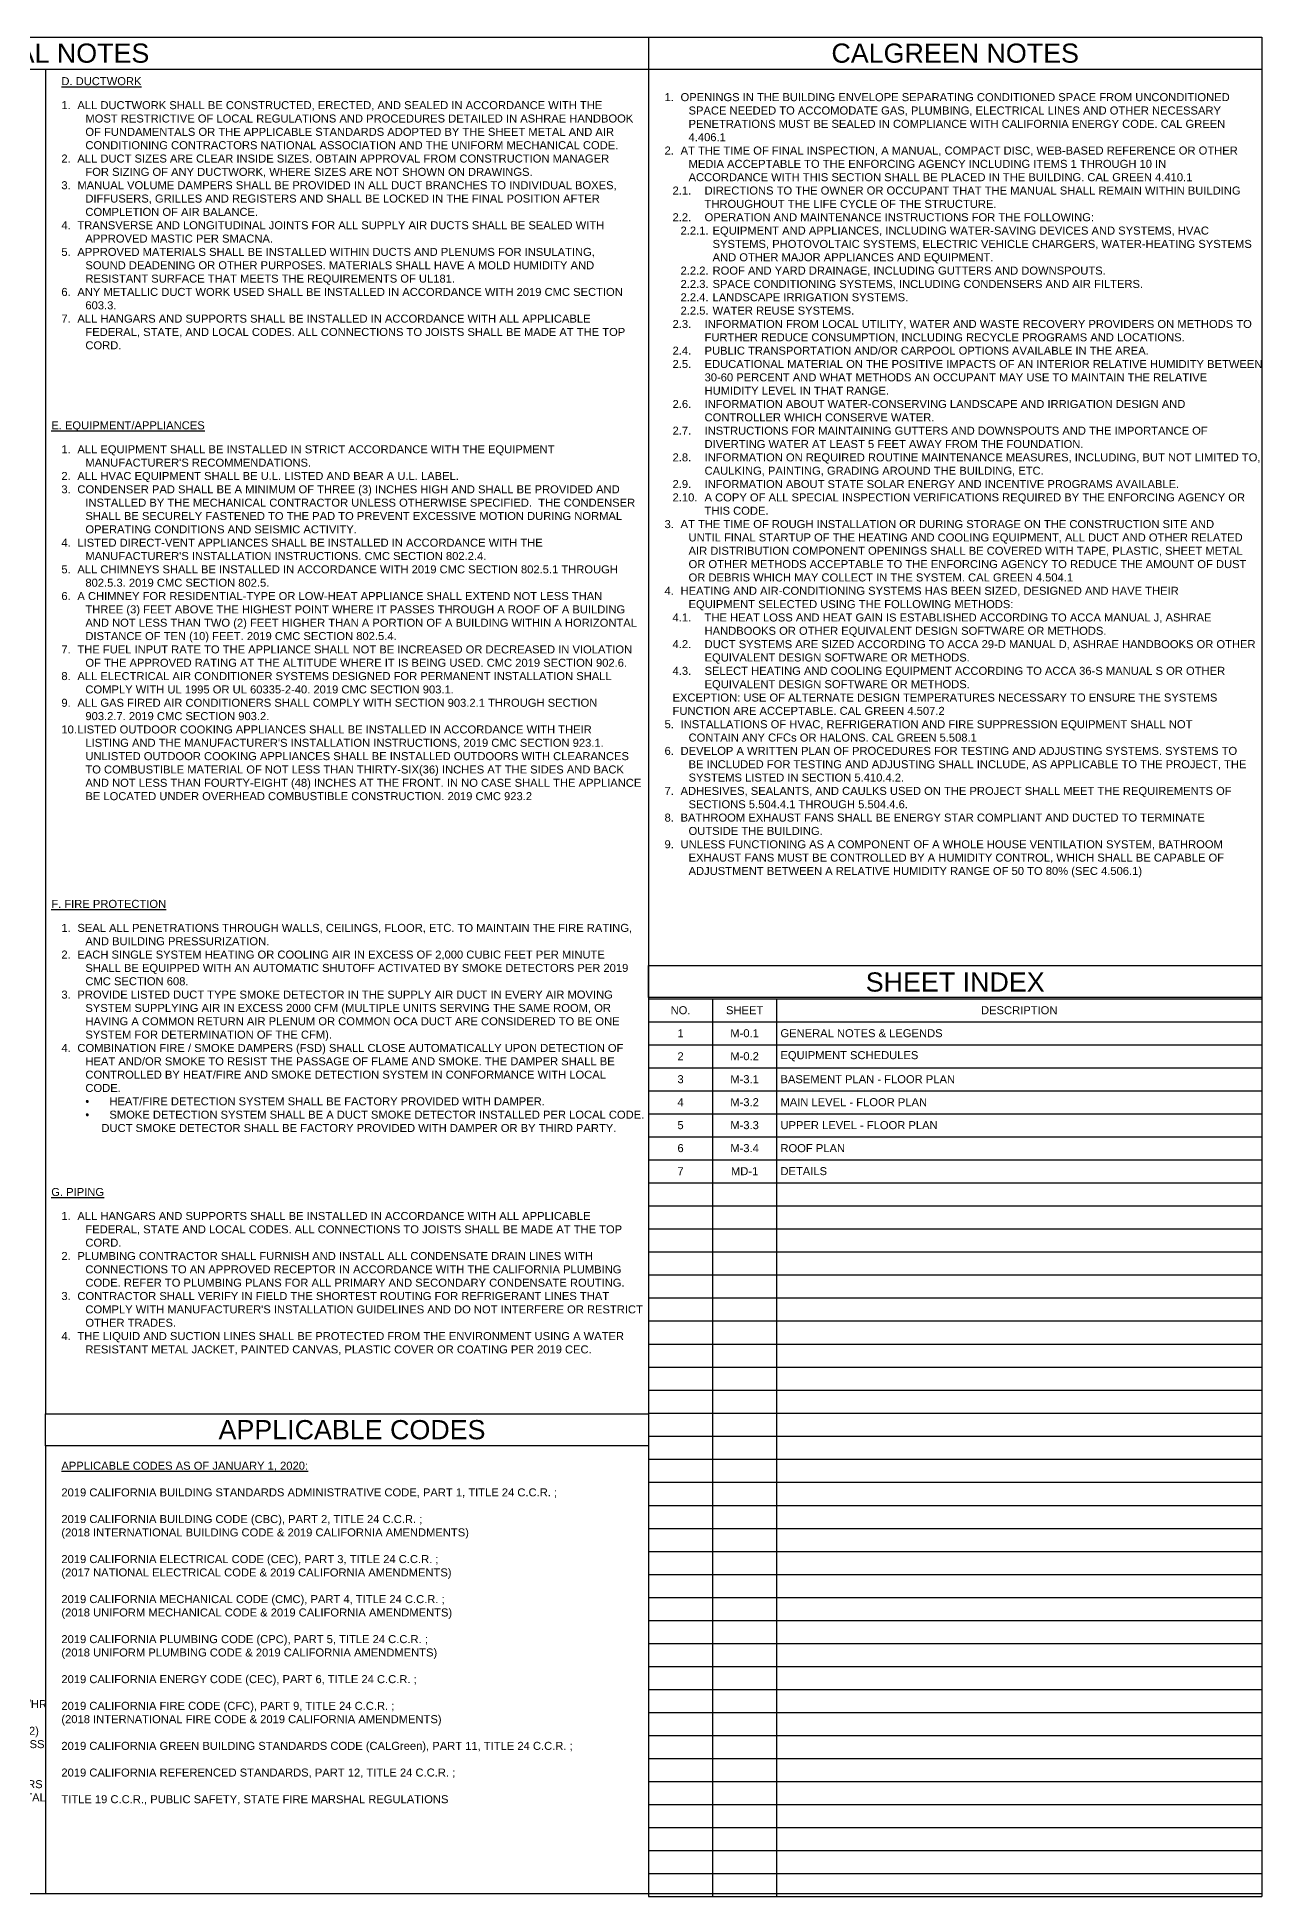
# Model space of a CAD drawing. Header units: inches. Extents: x -22 to 499, y -145 to 29.
# Drawn here: x 19.19 to 38.31, y 0 to 29 of the extents above; entities that cross this region are included whole.
import ezdxf
from ezdxf.enums import TextEntityAlignment as Align

# ---------------------------------------------------------------- set-up
doc = ezdxf.new("R2010")
doc.units = ezdxf.units.IN
doc.header["$LTSCALE"] = 48
doc.header["$MEASUREMENT"] = 0
for name, color, linetype in [('G-TEXT', 2, 'Continuous'), ('GEC_BORDER', 2, 'Continuous'), ('GEC_LEGEND', 2, 'Continuous'), ('SCHED-BORDER', 13, 'Continuous')]:
    doc.layers.add(name, color=color, linetype=linetype)
doc.layers.add('Notes', color=190, linetype='Continuous', plot=False)
doc.styles.add('Arial', font='arial.ttf')

# ---------------------------------------------------------------- blocks, each defined once
blk = doc.blocks.new('*T21')
at = {"layer": 'SCHED-BORDER', "color": 0, "linetype": 'ByBlock', "lineweight": -2, "transparency": 16777216}
for p, q in [((0, 0), (9.578125, 0)), ((0, 0), (0, -14.539)), ((9.578125, 0), (9.578125, -14.539)), ((0, -0.52), (9.578125, -0.52)), ((1, -0.52), (1, -14.539)), ((2, -0.52), (2, -14.539)), ((0, -0.879), (9.578125, -0.879)), ((0, -1.238), (9.578125, -1.238)), ((0, -1.597), (9.578125, -1.597)), ((0, -1.956), (9.578125, -1.956)), ((0, -2.315), (9.578125, -2.315)), ((0, -2.674), (9.578125, -2.674)), ((0, -3.033), (9.578125, -3.033)), ((0, -3.392), (9.578125, -3.392)), ((0, -3.752), (9.578125, -3.752)), ((0, -4.112), (9.578125, -4.112)), ((0, -4.472), (9.578125, -4.472)), ((0, -4.832), (9.578125, -4.832)), ((0, -5.192), (9.578125, -5.192)), ((0, -5.552), (9.578125, -5.552)), ((0, -5.912), (9.578125, -5.912)), ((0, -6.272), (9.578125, -6.272)), ((0, -6.632), (9.578125, -6.632)), ((0, -6.992), (9.578125, -6.992)), ((0, -7.352), (9.578125, -7.352)), ((0, -7.712), (9.578125, -7.712)), ((0, -8.072), (9.578125, -8.072)), ((0, -8.432), (9.578125, -8.432)), ((0, -8.792), (9.578125, -8.792)), ((0, -9.152), (9.578125, -9.152)), ((0, -9.512), (9.578125, -9.512)), ((0, -9.872), (9.578125, -9.872)), ((0, -10.231), (9.578125, -10.231)), ((0, -10.59), (9.578125, -10.59)), ((0, -10.949), (9.578125, -10.949)), ((0, -11.308), (9.578125, -11.308)), ((0, -11.667), (9.578125, -11.667)), ((0, -12.026), (9.578125, -12.026)), ((0, -12.385), (9.578125, -12.385)), ((0, -12.744), (9.578125, -12.744)), ((0, -13.103), (9.578125, -13.103)), ((0, -13.462), (9.578125, -13.462)), ((0, -13.821), (9.578125, -13.821)), ((0, -14.18), (9.578125, -14.18)), ((0, -14.539), (9.578125, -14.539))]:
    blk.add_line(p, q, dxfattribs=at)
at = {"layer": 'SCHED-BORDER', "color": 2, "transparency": 16777216, "style": 'Arial'}
for s, insert, char_height, width, attachment_point in [('SHEET INDEX', (4.789062, -0.26), 0.3, 9.458125, 5), ('NO.', (0.5, -0.6995), 0.125, 0.88, 5), ('SHEET', (1.5, -0.6995), 0.125, 0.88, 5), ('DESCRIPTION', (5.789062, -0.6995), 0.125, 7.458125, 5), ('1', (0.5, -1.0585), 0.125, 0.88, 5), ('M-0.1', (1.5, -1.0585), 0.125, 0.88, 5), ('GENERAL NOTES & LEGENDS   ', (2.06, -1.0585), 0.125, 7.458125, 4), ('2', (0.5, -1.4175), 0.125, 0.88, 5), ('M-0.2', (1.5, -1.4175), 0.125, 0.88, 5), ('EQUIPMENT SCHEDULES   ', (2.06, -1.4175), 0.125, 7.458125, 4), ('3', (0.5, -1.7765), 0.125, 0.88, 5), ('M-3.1', (1.5, -1.7765), 0.125, 0.88, 5), ('BASEMENT PLAN - FLOOR PLAN   ', (2.06, -1.7765), 0.125, 7.458125, 4), ('4', (0.5, -2.1355), 0.125, 0.88, 5), ('M-3.2', (1.5, -2.1355), 0.125, 0.88, 5), ('MAIN LEVEL - FLOOR PLAN   ', (2.06, -2.1355), 0.125, 7.458125, 4), ('5', (0.5, -2.4945), 0.125, 0.88, 5), ('M-3.3', (1.5, -2.4945), 0.125, 0.88, 5), ('UPPER LEVEL - FLOOR PLAN   ', (2.06, -2.4945), 0.125, 7.458125, 4), ('6', (0.5, -2.8535), 0.125, 0.88, 5), ('M-3.4', (1.5, -2.8535), 0.125, 0.88, 5), ('ROOF PLAN    ', (2.06, -2.8535), 0.125, 7.458125, 4), ('7', (0.5, -3.2125), 0.125, 0.88, 5), ('MD-1', (1.5, -3.2125), 0.125, 0.88, 5), ('DETAILS    ', (2.06, -3.2125), 0.125, 7.458125, 4)]:
    blk.add_mtext(s, dxfattribs=dict(at, insert=insert, char_height=char_height, width=width, attachment_point=attachment_point))

msp = doc.modelspace()

# ---------------------------------------------------------------- linework, layer by layer
at = {"layer": 'GEC_BORDER', "color": 11}
for p, q in [((28.734, 29), (28.734, 0)), ((0, 28.5), (38.312, 28.5)), ((19.314, 7), (19.314, 0))]:
    msp.add_line(p, q, dxfattribs=at)
at = {"layer": 'GEC_BORDER', "color": 6}
msp.add_line((19.314, 28.5), (19.314, 7.5), dxfattribs=at)
at = {"layer": 'GEC_BORDER', "color": 11}
for points in [[(38.312, 14), (28.734, 14), (28.734, 14.5), (38.312, 14.5)], [(28.734, 7), (19.314, 7), (19.314, 7.5), (28.734, 7.5)]]:
    msp.add_lwpolyline(points, close=True, dxfattribs=at)
at = {"layer": 'Notes', "color": 5}
msp.add_lwpolyline([(38.312, 0), (0, 0), (0, 29), (38.312, 29)], close=True, dxfattribs=at)

# ---------------------------------------------------------------- block references
msp.add_blockref('*T21', (28.734, 14.5))

# ---------------------------------------------------------------- texts
at = {"layer": 'G-TEXT', "color": 7, "style": 'Arial'}
for s, p in [('%%UD. DUCTWORK', (19.564, 28.25)), ('%%UE. EQUIPMENT/APPLIANCES', (19.406, 22.875)), ('%%UF. FIRE PROTECTION', (19.406, 15.4)), ('%%UG. PIPING', (19.406, 10.9))]:
    msp.add_text(s, height=0.125, dxfattribs=at).set_placement(p)
at = {"layer": 'G-TEXT', "char_height": 0.125, "attachment_point": 1, "style": 'Arial'}
for s, insert, width in [('\\pi-0.375,l0.625;{\\H0.99998x;1.^IALL DUCTWORK SHALL BE CONSTRUCTED, ERECTED, AND SEALED IN ACCORDANCE WITH THE \\P\\pi0;MOST RESTRICTIVE OF LOCAL REGULATIONS AND PROCEDURES DETAILED IN ASHRAE HANDBOOK \\POF FUNDAMENTALS OR THE APPLICABLE STANDARDS ADOPTED BY THE SHEET METAL AND AIR \\PCONDITIONING CONTRACTORS NATIONAL ASSOCIATION AND THE UNIFORM MECHANICAL CODE.\\P\\pi-0.375;2.^IALL DUCT SIZES ARE CLEAR INSIDE SIZES. OBTAIN APPROVAL FROM CONSTRUCTION MANAGER \\P\\pi0;FOR SIZING OF ANY DUCTWORK, WHERE SIZES ARE NOT SHOWN ON DRAWINGS.\\P\\pi-0.375;3.^IMANUAL VOLUME DAMPERS SHALL BE PROVIDED IN ALL DUCT BRANCHES TO INDIVIDUAL BOXES, \\P\\pi0;DIFFUSERS, GRILLES AND REGISTERS AND SHALL BE LOCKED IN THE FINAL POSITION AFTER \\PCOMPLETION OF AIR BALANCE.\\P\\pi-0.375;4.^ITRANSVERSE AND LONGITUDINAL JOINTS FOR ALL SUPPLY AIR DUCTS SHALL BE SEALED WITH \\P\\pi0;APPROVED MASTIC PER SMACNA.\\P\\pi-0.375;5.^IAPPROVED MATERIALS SHALL BE INSTALLED WITHIN DUCTS AND PLENUMS FOR INSULATING, \\P\\pi0;SOUND DEADENING OR OTHER PURPOSES. MATERIALS SHALL HAVE A MOLD HUMIDITY AND \\PRESISTANT SURFACE THAT MEETS THE REQUIREMENTS OF UL181.\\P\\pi-0.375;6.^IANY METALLIC DUCT WORK USED SHALL BE INSTALLED IN ACCORDANCE WITH 2019 CMC SECTION \\P\\pi0;603.3.\\P\\pi-0.375;7.^IALL HANGARS AND SUPPORTS SHALL BE INSTALLED IN ACCORDANCE WITH ALL APPLICABLE \\P\\pi0;FEDERAL, STATE, AND LOCAL CODES. ALL CONNECTIONS TO JOISTS SHALL BE MADE AT THE TOP \\PCORD.\\P}', (19.314, 28), 9.57812), ('\\pi-0.375,l0.625;1.^IOPENINGS IN THE BUILDING ENVELOPE SEPARATING CONDITIONED SPACE FROM UNCONDITIONED \\P\\pi0;SPACE NEEDED TO ACCOMODATE GAS, PLUMBING, ELECTRICAL LINES AND OTHER NECESSARY \\PPENETRATIONS MUST BE SEALED IN COMPLIANCE WITH CALIFORNIA ENERGY CODE. CAL GREEN \\P4.406.1\\P\\pi-0.375;2.^IAT THE TIME OF FINAL INSPECTION, A MANUAL, COMPACT DISC, WEB-BASED REFERENCE OR OTHER \\P\\pi0;MEDIA ACCEPTABLE TO THE ENFORCING AGENCY INCLUDING ITEMS 1 THROUGH 10 IN \\PACCORDANCE WITH THIS SECTION SHALL BE PLACED IN THE BUILDING. CAL GREEN 4.410.1\\P\\pi-0.5,l0.875,t0.875;2.1.^IDIRECTIONS TO THE OWNER OR OCCUPANT THAT THE MANUAL SHALL REMAIN WITHIN BUILDING \\P\\pi0,t0.5;THROUGHOUT THE LIFE CYCLE OF THE STRUCTURE.\\P\\pi-0.5,t0.875;2.2.^IOPERATION AND MAINTENANCE INSTRUCTIONS FOR THE FOLLOWING:\\P\\pl1,t1;2.2.1.^IEQUIPMENT AND APPLIANCES, INCLUDING WATER-SAVING DEVICES AND SYSTEMS, HVAC \\P\\pi0,t0.625;SYSTEMS, PHOTOVOLTAIC SYSTEMS, ELECTRIC VEHICLE CHARGERS, WATER-HEATING SYSTEMS \\PAND OTHER MAJOR APPLIANCES AND EQUIPMENT.\\P\\pi-0.5,t1;2.2.2.^IROOF AND YARD DRAINAGE, INCLUDING GUTTERS AND DOWNSPOUTS.\\P2.2.3.^ISPACE CONDITIONING SYSTEMS, INCLUDING CONDENSERS AND AIR FILTERS.\\P2.2.4.^ILANDSCAPE IRRIGATION SYSTEMS.\\P2.2.5.^IWATER REUSE SYSTEMS.\\P\\pl0.875,t0.875;2.3.^IINFORMATION FROM LOCAL UTILITY, WATER AND WASTE RECOVERY PROVIDERS ON METHODS TO \\P\\pi0,t0.5;FURTHER REDUCE CONSUMPTION, INCLUDING RECYCLE PROGRAMS AND LOCATIONS.\\P\\pi-0.5,t0.875;2.4.^IPUBLIC TRANSPORTATION AND/OR CARPOOL OPTIONS AVAILABLE IN THE AREA.\\P2.5.^IEDUCATIONAL MATERIAL ON THE POSITIVE IMPACTS OF AN INTERIOR RELATIVE HUMIDITY BETWEEN \\P\\pi0,t0.5;30-60 PERCENT AND WHAT METHODS AN OCCUPANT MAY USE TO MAINTAIN THE RELATIVE \\PHUMIDITY LEVEL IN THAT RANGE.\\P\\pi-0.5,t0.875;2.6.^IINFORMATION ABOUT WATER-CONSERVING LANDSCAPE AND IRRIGATION DESIGN AND \\P\\pi0,t0.5;CONTROLLER WHICH CONSERVE WATER.\\P\\pi-0.5,t0.875;2.7.^IINSTRUCTIONS FOR MAINTAINING GUTTERS AND DOWNSPOUTS AND THE IMPORTANCE OF \\P\\pi0,t0.5;DIVERTING WATER AT LEAST 5 FEET AWAY FROM THE FOUNDATION.\\P\\pi-0.5,t0.875;2.8.^IINFORMATION ON REQUIRED ROUTINE MAINTENANCE MEASURES, INCLUDING, BUT NOT LIMITED TO, \\P\\pi0,t0.5;CAULKING, PAINTING, GRADING AROUND THE BUILDING, ETC.\\P\\pi-0.5,t0.875;2.9.^IINFORMATION ABOUT STATE SOLAR ENERGY AND INCENTIVE PROGRAMS AVAILABLE.\\P2.10.^IA COPY OF ALL SPECIAL INSPECTION VERIFICATIONS REQUIRED BY THE ENFORCING AGENCY OR \\P\\pi0,t0.5;THIS CODE.\\P\\pi-0.375,l0.625,tz;3.^IAT THE TIME OF ROUGH INSTALLATION OR DURING STORAGE ON THE CONSTRUCTION SITE AND \\P\\pi0;UNTIL FINAL STARTUP OF THE HEATING AND COOLING EQUIPMENT, ALL DUCT AND OTHER RELATED \\PAIR DISTRIBUTION COMPONENT OPENINGS SHALL BE COVERED WITH TAPE, PLASTIC, SHEET METAL \\POR OTHER METHODS ACCEPTABLE TO THE ENFORCING AGENCY TO REDUCE THE AMOUNT OF DUST \\POR DEBRIS WHICH MAY COLLECT IN THE SYSTEM. CAL GREEN 4.504.1\\P\\pi-0.375;4.^IHEATING AND AIR-CONDITIONING SYSTEMS HAS BEEN SIZED, DESIGNED AND HAVE THEIR \\P\\pi0;EQUIPMENT SELECTED USING THE FOLLOWING METHODS:\\P\\pi-0.5,l0.875,t0.875;4.1.^ITHE HEAT LOSS AND HEAT GAIN IS ESTABLISHED ACCORDING TO ACCA MANUAL J, ASHRAE \\P\\pi0,t0.5;HANDBOOKS OR OTHER EQUIVALENT DESIGN SOFTWARE OR METHODS.\\P\\pi-0.5,t0.875;4.2.^IDUCT SYSTEMS ARE SIZED ACCORDING TO ACCA 29-D MANUAL D, ASHRAE HANDBOOKS OR OTHER \\P\\pi0,t0.5;EQUIVALENT DESIGN SOFTWARE OR METHODS.\\P\\pi-0.5,t0.875;4.3.^ISELECT HEATING AND COOLING EQUIPMENT ACCORDING TO ACCA 36-S MANUAL S OR OTHER \\P\\pi0,t0.5;EQUIVALENT DESIGN SOFTWARE OR METHODS. \\P\\pl0.375,tz;EXCEPTION: USE OF ALTERNATE DESIGN TEMPERATURES NECESSARY TO ENSURE THE SYSTEMS FUNCTION ARE ACCEPTABLE. CAL GREEN 4.507.2\\P\\pi-0.375,l0.625;5.^IINSTALLATIONS OF HVAC, REFRIGERATION AND FIRE SUPPRESSION EQUIPMENT SHALL NOT \\P\\pi0;CONTAIN ANY CFCs OR HALONS. CAL GREEN 5.508.1\\P\\pi-0.375;6.^IDEVELOP A WRITTEN PLAN OF PROCEDURES FOR TESTING AND ADJUSTING SYSTEMS. SYSTEMS TO \\P\\pi0;BE INCLUDED FOR TESTING AND ADJUSTING SHALL INCLUDE, AS APPLICABLE TO THE PROJECT, THE \\PSYSTEMS LISTED IN SECTION 5.410.4.2.\\P\\pi-0.375;7.^IADHESIVES, SEALANTS, AND CAULKS USED ON THE PROJECT SHALL MEET THE REQUIREMENTS OF \\P\\pi0;SECTIONS 5.504.4.1 THROUGH 5.504.4.6.\\P\\pi-0.375;8.^IBATHROOM EXHAUST FANS SHALL BE ENERGY STAR COMPLIANT AND DUCTED TO TERMINATE \\P\\pi0;OUTSIDE THE BUILDING.\\P\\pi-0.375;9.^IUNLESS FUNCTIONING AS A COMPONENT OF A WHOLE HOUSE VENTILATION SYSTEM, BATHROOM \\P\\pi0;EXHAUST FANS MUST BE CONTROLLED BY A HUMIDITY CONTROL, WHICH SHALL BE CAPABLE OF \\PADJUSTMENT BETWEEN A RELATIVE HUMIDITY RANGE OF 50 TO 80% (SEC 4.506.1)\\P', (28.734, 28.125), 9.57812), ("\\pi-0.375,l0.625;{\\H0.99998x;1.^IALL EQUIPMENT SHALL BE INSTALLED IN STRICT ACCORDANCE WITH THE EQUIPMENT \\P\\pi0;MANUFACTURER'S RECOMMENDATIONS.\\P\\pi-0.375;2.^IALL HVAC EQUIPMENT SHALL BE U.L. LISTED AND BEAR A U.L. LABEL.\\P3.^ICONDENSER PAD SHALL BE A MINIMUM OF THREE (3) INCHES HIGH AND SHALL BE PROVIDED AND \\P\\pi0;INSTALLED BY THE MECHANICAL CONTRACTOR UNLESS OTHERWISE SPECIFIED.  THE CONDENSER \\PSHALL BE SECURELY FASTENED TO THE PAD TO PREVENT EXCESSIVE MOTION DURING NORMAL \\POPERATING CONDITIONS AND SEISMIC ACTIVITY.\\P\\pi-0.375;4.^ILISTED DIRECT-VENT APPLIANCES SHALL BE INSTALLED IN ACCORDANCE WITH THE \\P\\pi0;MANUFACTURER'S INSTALLATION INSTRUCTIONS. CMC SECTION 802.2.4.\\P\\pi-0.375;5.^IALL CHIMNEYS SHALL BE INSTALLED IN ACCORDANCE WITH 2019 CMC SECTION 802.5.1 THROUGH \\P\\pi0;802.5.3. 2019 CMC SECTION 802.5.\\P\\pi-0.375;6.^IA CHIMNEY FOR RESIDENTIAL-TYPE OR LOW-HEAT APPLIANCE SHALL EXTEND NOT LESS THAN \\P\\pi0;THREE (3) FEET ABOVE THE HIGHEST POINT WHERE IT PASSES THROUGH A ROOF OF A BUILDING \\PAND NOT LESS THAN TWO (2) FEET HIGHER THAN A PORTION OF A BUILDING WITHIN A HORIZONTAL \\PDISTANCE OF TEN (10) FEET. 2019 CMC SECTION 802.5.4.\\P\\pi-0.375;7.^ITHE FUEL INPUT RATE TO THE APPLIANCE SHALL NOT BE INCREASED OR DECREASED IN VIOLATION \\P\\pi0;OF THE APPROVED RATING AT THE ALTITUDE WHERE IT IS BEING USED. CMC 2019 SECTION 902.6.\\P\\pi-0.375;8.^IALL ELECTRICAL AIR CONDITIONER SYSTEMS DESIGNED FOR PERMANENT INSTALLATION SHALL \\P\\pi0;COMPLY WITH UL 1995 OR UL 60335-2-40. 2019 CMC SECTION 903.1.\\P\\pi-0.375;9.^IALL GAS FIRED AIR CONDITIONERS SHALL COMPLY WITH SECTION 903.2.1 THROUGH SECTION \\P\\pi0;903.2.7. 2019 CMC SECTION 903.2.\\P\\pi-0.375;10.^ILISTED OUTDOOR COOKING APPLIANCES SHALL BE INSTALLED IN ACCORDANCE WITH THEIR \\P\\pi0;LISTING AND THE MANUFACTURER'S INSTALLATION INSTRUCTIONS, 2019 CMC SECTION 923.1. \\PUNLISTED OUTDOOR COOKING APPLIANCES SHALL BE INSTALLED OUTDOORS WITH CLEARANCES \\PTO COMBUSTIBLE MATERIAL OF NOT LESS THAN THIRTY-SIX(36) INCHES AT THE SIDES AND BACK \\PAND NOT LESS THAN FOURTY-EIGHT (48) INCHES AT THE FRONT. IN NO CASE SHALL THE APPLIANCE \\PBE LOCATED UNDER OVERHEAD COMBUSTIBLE CONSTRUCTION. 2019 CMC 923.2\\P}", (19.314, 22.625), 9.57812), ('\\pi-0.375,l0.625;{\\H0.99998x;1.^ISEAL ALL PENETRATIONS THROUGH WALLS, CEILINGS, FLOOR, ETC. TO MAINTAIN THE FIRE RATING, \\P\\pi0;AND BUILDING PRESSURIZATION.\\P\\pi-0.375;2.^IEACH SINGLE SYSTEM HEATING OR COOLING AIR IN EXCESS OF 2,000 CUBIC FEET PER MINUTE \\P\\pi0;SHALL BE EQUIPPED WITH AN AUTOMATIC SHUTOFF ACTIVATED BY SMOKE DETECTORS PER 2019 \\PCMC SECTION 608.\\P\\pi-0.375;3.^IPROVIDE LISTED DUCT TYPE SMOKE DETECTOR IN THE SUPPLY AIR DUCT IN EVERY AIR MOVING \\P\\pi0;SYSTEM SUPPLYING AIR IN EXCESS 2000 CFM (MULTIPLE UNITS SERVING THE SAME ROOM, OR \\PHAVING A COMMON RETURN AIR PLENUM OR COMMON OCA DUCT ARE CONSIDERED TO BE ONE \\PSYSTEM FOR DETERMINATION OF THE CFM). \\P\\pi-0.375;4.^ICOMBINATION FIRE / SMOKE DAMPERS (FSD) SHALL CLOSE AUTOMATICALLY UPON DETECTION OF \\P\\pi0;HEAT AND/OR SMOKE TO RESIST THE PASSAGE OF FLAME AND SMOKE. THE DAMPER SHALL BE \\PCONTROLLED BY HEAT/FIRE AND SMOKE DETECTION SYSTEM IN CONFORMANCE WITH LOCAL \\PCODE.\\P\\pi-0.25,l0.875;\\fSymbol|b0|i0|c2|p18;·^I\\fArial|b0|i0|c0|p34;HEAT/FIRE DETECTION SYSTEM SHALL BE FACTORY PROVIDED WITH DAMPER.\\P\\fSymbol|b0|i0|c2|p18;·^I\\fArial|b0|i0|c0|p34;SMOKE DETECTION SYSTEM SHALL BE A DUCT SMOKE DETECTOR INSTALLED PER LOCAL CODE. \\P\\pi0;DUCT SMOKE DETECTOR SHALL BE FACTORY PROVIDED WITH DAMPER OR BY THIRD PARTY.\\P}', (19.314, 15.15), 9.57812), ("\\pi-0.375,l0.625;{\\H0.99998x;1.^IALL HANGARS AND SUPPORTS SHALL BE INSTALLED IN ACCORDANCE WITH ALL APPLICABLE \\P\\pi0;FEDERAL, STATE AND LOCAL CODES. ALL CONNECTIONS TO JOISTS SHALL BE MADE AT THE TOP \\PCORD.\\P\\pi-0.375;2.^IPLUMBING CONTRACTOR SHALL FURNISH AND INSTALL ALL CONDENSATE DRAIN LINES WITH \\P\\pi0;CONNECTIONS TO AN APPROVED RECEPTOR IN ACCORDANCE WITH THE CALIFORNIA PLUMBING \\PCODE. REFER TO PLUMBING PLANS FOR ALL PRIMARY AND SECONDARY CONDENSATE ROUTING.\\P\\pi-0.375;3.^ICONTRACTOR SHALL VERIFY IN FIELD THE SHORTEST ROUTING FOR REFRIGERANT LINES THAT \\P\\pi0;COMPLY WITH MANUFACTURER'S INSTALLATION GUIDELINES AND DO NOT INTERFERE OR RESTRICT \\POTHER TRADES. \\P\\pi-0.375;4.^ITHE LIQUID AND SUCTION LINES SHALL BE PROTECTED FROM THE ENVIRONMENT USING A WATER \\P\\pi0;RESISTANT METAL JACKET, PAINTED CANVAS, PLASTIC COVER OR COATING PER 2019 CEC.\\P}", (19.314, 10.65), 9.57812), ("\\pi-0.375,l0.625;{\\H0.99998x;1.^IROUTING AND TERMINATION OF FLUE AND COMBUSTION AIR INTAKE FOR EACH HEATING UNIT SHALL \\P\\pi0;COMPLY WITH CH 8. AND CH 7 OF CMC 2019 AND WITH MANUFACTURER'S SPECIFICATIONS. PROVIDE \\PMANUFACTURER'S SPECIFICATIONS AND INSTALLATIONS INSTRUCTIONS TO VERIFY COMPLIANCE.\\P\\pi-0.375;2.^IDRYER VENTS SHALL BE EQUIPPED WITH BACK-DRAFT DAMPERS PER 2019 CMC SECTION 504.4\\P3.^ISCREENS/LOUVERS SHALL NOT BE INSTALLED ON A DRYER VENT TERMINATION PER 2019 CMC (504.4.)\\P4.^IFLEXIBLE CLOTHES DRYER TRANSITION DUCTS SHALL NOT BE CONCEALED WITH CONSTRUCTION.\\P5.^ICLOTHES DRYER EXHAUST TERMINATION AT THE EXTERIOR OF A BUILDING SHALL MAINTAIN A \\P\\pi0;MINIMUM FIVE (5) FEET SEPARATION FROM THE CONDENSING UNIT.\\P\\pi-0.375;6.^IEXHAUST DUCT FOR TYPE 1 DRYERS SHALL COMPLY WITH 2019 CMC SECTION 504.4.\\P7.^IFURNACES, BOILERS, AND WATER HEATERS LOCATED WITHIN THE HOME’S PRESSURE BOUNDARY \\P\\pi0;ARE MECHANICALLY DRAFTED OR DIRECT-VENTED. AS AN EXCEPTION, NATURALLY DRAFTED \\PEQUIPMENT IS ALLOWED IN CLIMATE ZONES 1-3. FOR NATURALLY DRAFTED FURNACES, BOILERS, \\PAND WATER HEATERS, THE RATER HAS FOLLOWED RESNET OR BPI COMBUSTION SAFETY TEST \\PPROCEDURES AND MET THE  SELECTED STANDARD’S LIMITS FOR DEPRESSURIZATION, SPILLAGE, \\PDRAFT PRESSURE, AND CO-CONCENTRATION IN AMBIENT AIR, AS WELL AS A CO-CONCENTRATION IN \\PTHE FLUE OF ≤ 25 PPM.\\P\\pi-0.375;8.^IOPENINGS USED TO CONNECT INDOOR SPACES WHERE INDOOR COMBUSTION AIR IS USED SHALL BE \\P\\pi0;SIZED AND LOCATED IN ACCORDANCE WITH THE FOLLOWING PER 2019 CMC 701.5:\\P\\pi-0.25,l0.875,t0.875;\\fSymbol|b0|i0|c2|p18;·^I\\fArial|b0|i0|c0|p34;EACH OPENING SHALL HAVE A FREE AREA OF NOT LESS THAN ONE (1) SQUARE INCH PER 1000 BTU/HR OF THE TOTAL INPUT RATING OF THE APPLIANCE IN THE SPACE, BUT NOT LESS THAN 100 SQUARE INCHES OF THE TOP OF THE ENCLOSURE AND ONE OPENING SHALL COMMENCE WITHIN TWELVE (12) INCHES OF THE BOTTOM OF THE ENCLOSURE. THE DIMENSION OF AIR OPENINGS SHALL BE NOT LESS THAN THREE (3) INCHES.\\P\\fSymbol|b0|i0|c2|p18;·^I\\fArial|b0|i0|c0|p34;THE VOLUMES OF SPACES IN DIFFERENT STORIES SHALL BE CONSIDERED AS COMMUNICATING SPACES WHERE SUCH SPACES ARE CONNECTED BY ONE OR MORE OPENINGS IN DOORS OR FLOORS HAVING A TOTAL FREE AREA OF NOT LESS THAN TWO (2) SQUARE INCHES PER 1000 BTU/HR OF TOTAL INPUT RATING OF APPLIANCES.}", (9.578, 6.777), 9.7361), ('\\pi-0.25,l0.5;{\\LAPPLICABLE CODES AS OF JANUARY 1, 2020:\\P}\\P\\pi-0.5,l0.75;2019 CALIFORNIA BUILDING STANDARDS ADMINISTRATIVE CODE, PART 1, TITLE 24 C.C.R. ;\\P\\P\\pi-0.25,l0.5;2019 CALIFORNIA BUILDING CODE (CBC), PART 2, TITLE 24 C.C.R. ;^J(2018 INTERNATIONAL BUILDING CODE & 2019 CALIFORNIA AMENDMENTS)\\P\\P2019 CALIFORNIA ELECTRICAL CODE (CEC), PART 3, TITLE 24 C.C.R. ;^J(2017 NATIONAL ELECTRICAL CODE & 2019 CALIFORNIA AMENDMENTS)\\P\\P2019 CALIFORNIA MECHANICAL CODE (CMC), PART 4, TITLE 24 C.C.R. ;^J(2018 UNIFORM MECHANICAL CODE & 2019 CALIFORNIA AMENDMENTS)\\P\\P2019 CALIFORNIA PLUMBING CODE (CPC), PART 5, TITLE 24 C.C.R. ;^J(2018 UNIFORM PLUMBING CODE & 2019 CALIFORNIA AMENDMENTS)\\P\\P2019 CALIFORNIA ENERGY CODE (CEC), PART 6, TITLE 24 C.C.R. ;\\P\\P2019 CALIFORNIA FIRE CODE (CFC), PART 9, TITLE 24 C.C.R. ;^J(2018 INTERNATIONAL FIRE CODE & 2019 CALIFORNIA AMENDMENTS)\\P\\pi-0.5,l0.75;\\P2019 CALIFORNIA GREEN BUILDING STANDARDS CODE (CALGreen), PART 11, TITLE 24 C.C.R. ;\\P\\P2019 CALIFORNIA REFERENCED STANDARDS, PART 12, TITLE 24 C.C.R. ;\\P\\PTITLE 19 C.C.R., PUBLIC SAFETY, STATE FIRE MARSHAL REGULATIONS', (19.314, 6.75), 9.57812)]:
    msp.add_mtext(s, dxfattribs=dict(at, insert=insert, width=width))
at = {"layer": 'GEC_LEGEND', "style": 'Arial'}
for s, p in [('GENERAL NOTES', (19.156, 28.75)), ('CALGREEN NOTES', (33.523, 28.75)), ('APPLICABLE CODES', (24.103, 7.25))]:
    msp.add_text(s, height=0.3, dxfattribs=at).set_placement(p, align=Align.MIDDLE_CENTER)

doc.saveas('drawing.dxf')
